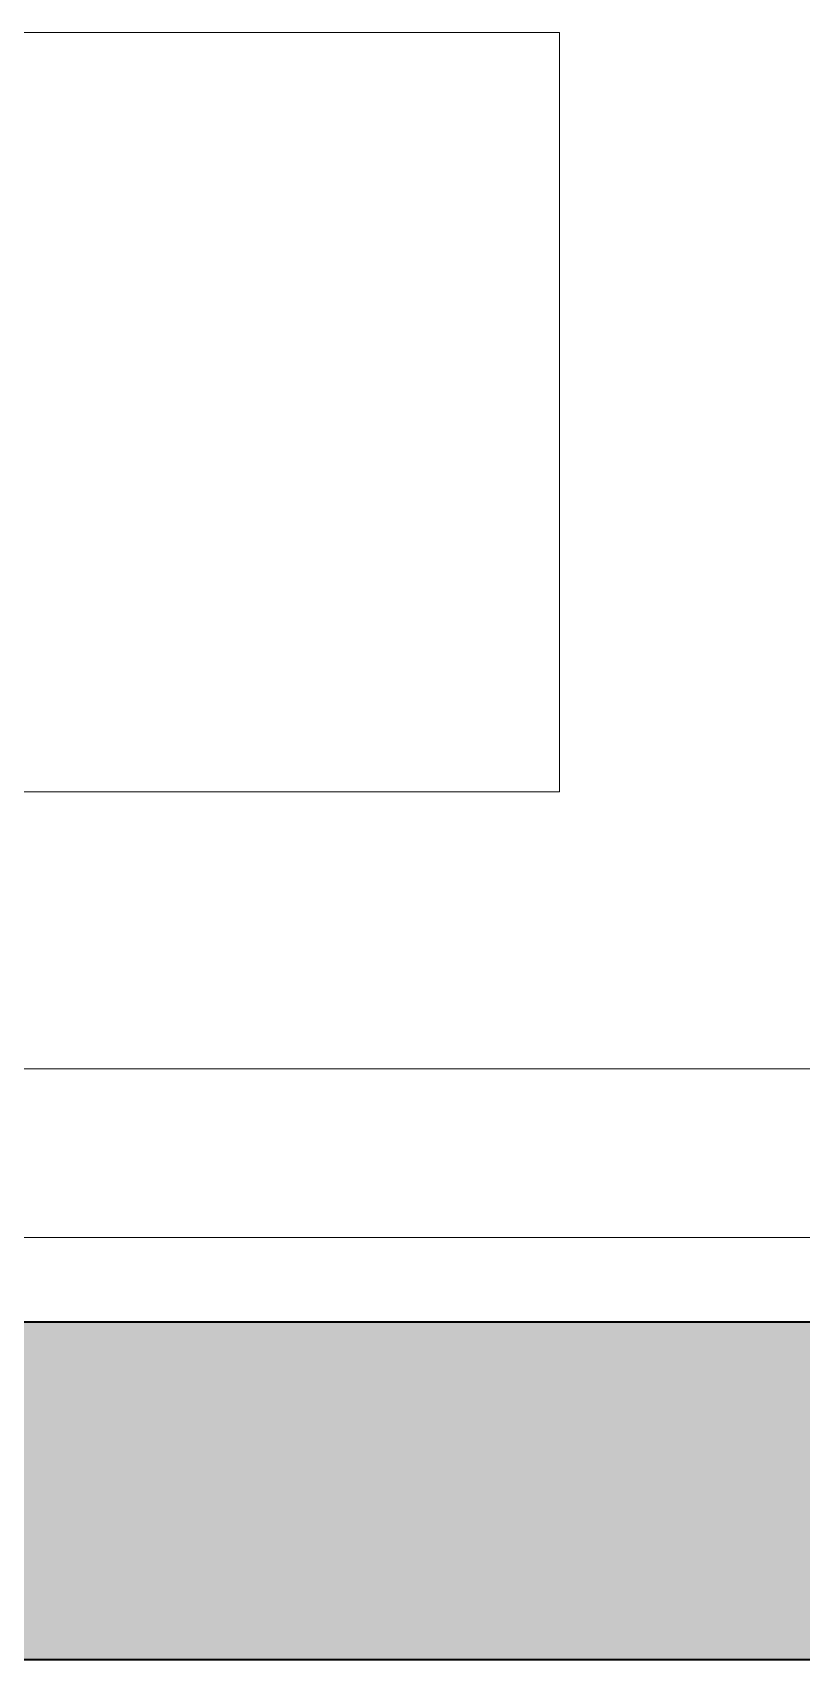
# Model space of a CAD drawing. Header units: inches. Extents: x -12418 to 242017, y -29325 to 19878.
# Drawn here: x 21729 to 22184, y -1197 to -233 of the extents above; entities that cross this region are included whole.
import ezdxf

# ---------------------------------------------------------------- set-up
doc = ezdxf.new("R2010")
doc.units = ezdxf.units.IN
doc.header["$LTSCALE"] = 25
doc.header["$MEASUREMENT"] = 0
doc.linetypes.add('DASHDOT', pattern=[25.4, 12.7, -6.35, 0, -6.35])
doc.linetypes.add('HIDDEN', pattern=[9.525, 6.35, -3.175])
doc.layers.get('0').update_dxf_attribs({"color": 8})
for name, color, linetype, lineweight in [('00-Ground Floor$0$LOADING', 253, 'Continuous', 5), ('00-Ground Floor$0$Walls', 251, 'Continuous', 5), ('E-LITE-CLNG-CNDT', 6, 'DASHDOT', 35), ('E-POWR-FLOR-CNDT', 6, 'HIDDEN', 25), ('T-CABL-TRAY', 60, 'Continuous', 35)]:
    doc.layers.add(name, color=color, linetype=linetype, lineweight=lineweight)

# ---------------------------------------------------------------- blocks, each defined once
blk = doc.blocks.new('00-Ground Floor')
at = {"layer": '00-Ground Floor$0$LOADING', "elevation": -0.02}
blk.add_lwpolyline([(21590.83, -683.28), (22040.83, -683.28), (22040.83, -233.28), (21590.83, -233.28)], close=True, dxfattribs=at)
at = {"layer": '00-Ground Floor$0$Walls'}
for p, q in [((21497.93, -847.43, 0), (25427.93, -847.43, 0)), ((17732.93, -947.43, 0), (43417.93, -947.43, 0))]:
    blk.add_line(p, q, dxfattribs=at)
blk = doc.blocks.new('*U55')
at = {"lineweight": 0}
h = blk.add_hatch(dxfattribs=at)
h.set_pattern_fill('HEX', color=253, scale=8, angle=180, style=0)
h.set_pattern_definition([(180, (-19374.527, -2e-10), (6e-13, -43.99409), [25.4, -50.8]), (300, (-19374.527, -2e-10), (38.1, 21.99705), [25.4, -50.8]), (240, (-19399.927, -2e-10), (38.1, -21.99705), [25.4, -50.8])])
h.paths.add_polyline_path([(-3876.79, 200), (-3876.79, 0), (0, 0), (0, 200)])
at = {"color": 0}
for p, q in [((0, 200), (-3876.79, 200)), ((0, 0), (-3876.79, 0))]:
    blk.add_line(p, q, dxfattribs=at)
blk = doc.blocks.new('A$C767e6835')
at = {"layer": 'T-CABL-TRAY', "linetype": 'Continuous', "rotation": 180}
blk.add_blockref('*U55', (-526.79, 1850), dxfattribs=at)

msp = doc.modelspace()

# ---------------------------------------------------------------- block references
at = {"layer": 'E-LITE-CLNG-CNDT'}
msp.add_blockref('00-Ground Floor', (0, 0), dxfattribs=at)
at = {"layer": 'E-POWR-FLOR-CNDT'}
msp.add_blockref('A$C767e6835', (20099.51, -2847.43, 0), dxfattribs=at)

doc.saveas('drawing.dxf')
